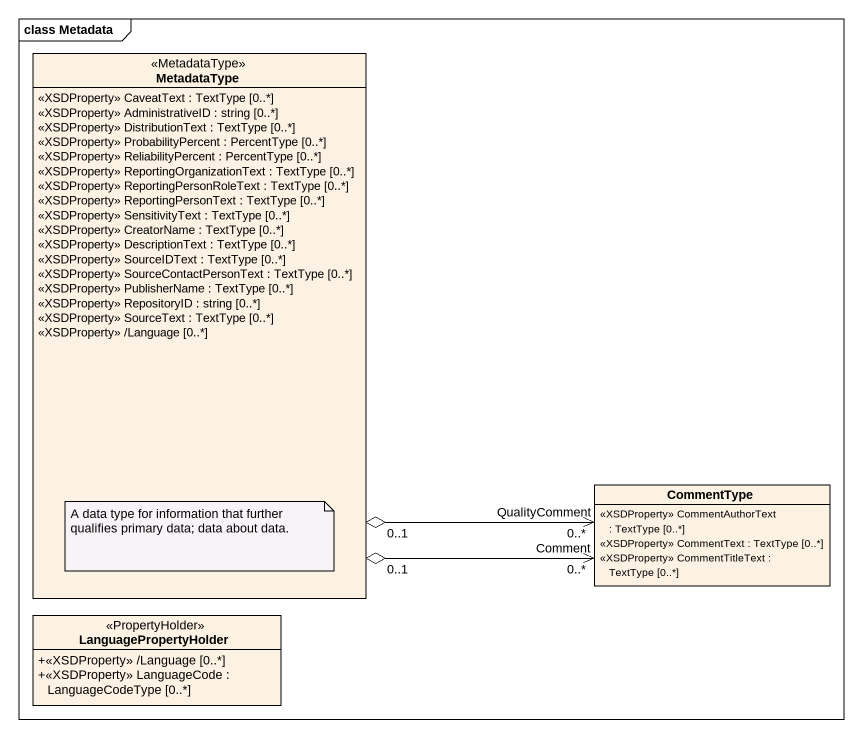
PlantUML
@startuml
mainframe class Metadata
hide circle
hide empty members
skinparam classAttributeIconSize 0
class MetadataType <<MetadataType>> {
  <<XSDProperty>> CaveatText : TextType [0..*]
  <<XSDProperty>> AdministrativeID : string [0..*]
  <<XSDProperty>> DistributionText : TextType [0..*]
  <<XSDProperty>> ProbabilityPercent : PercentType [0..*]
  <<XSDProperty>> ReliabilityPercent : PercentType [0..*]
  <<XSDProperty>> ReportingOrganizationText : TextType [0..*]
  <<XSDProperty>> ReportingPersonRoleText : TextType [0..*]
  <<XSDProperty>> ReportingPersonText : TextType [0..*]
  <<XSDProperty>> SensitivityText : TextType [0..*]
  <<XSDProperty>> CreatorName : TextType [0..*]
  <<XSDProperty>> DescriptionText : TextType [0..*]
  <<XSDProperty>> SourceIDText : TextType [0..*]
  <<XSDProperty>> SourceContactPersonText : TextType [0..*]
  <<XSDProperty>> PublisherName : TextType [0..*]
  <<XSDProperty>> RepositoryID : string [0..*]
  <<XSDProperty>> SourceText : TextType [0..*]
  <<XSDProperty>> /Language [0..*]
}
class CommentType {
  <<XSDProperty>> CommentAuthorText : TextType [0..*]
  <<XSDProperty>> CommentText : TextType [0..*]
  <<XSDProperty>> CommentTitleText : TextType [0..*]
}
class LanguagePropertyHolder <<PropertyHolder>> {
  +<<XSDProperty>> /Language [0..*]
  +<<XSDProperty>> LanguageCode : LanguageCodeType [0..*]
}
MetadataType "0..1" o-right-> "QualityComment\n0..*" CommentType
MetadataType "0..1" o-right-> "Comment\n0..*" CommentType
note bottom of MetadataType : A data type for information that further qualifies primary data; data about data.
@enduml
